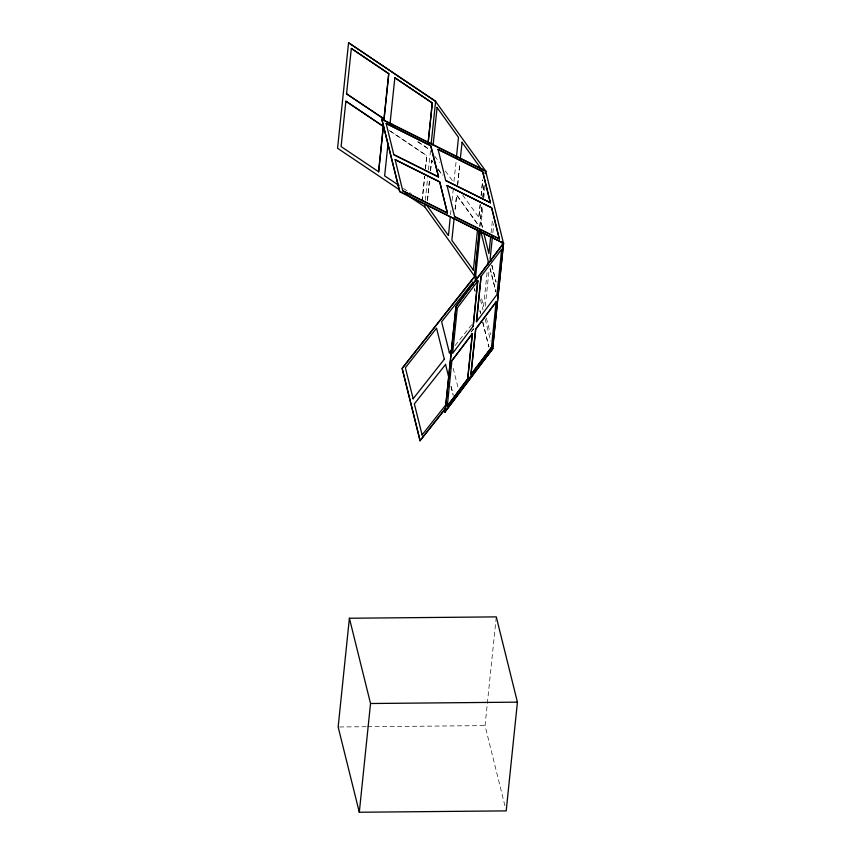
<?xml version="1.0" encoding="UTF-8"?>
<svg xmlns="http://www.w3.org/2000/svg" width="855" height="855" viewBox="0 0 855 855"><rect width="100%" height="100%" fill="white"/><g stroke="black" fill="none" stroke-linecap="round" stroke-linejoin="round"><path stroke-width="0.64" stroke-dasharray="4.28 3.21" d="M422.06 201.064L424.614 176.451M425.416 168.67L426.848 155.674L425.501 168.627M422.156 201.021L424.7 176.408M425.32 200.262L427.607 177.819M428.451 169.931L430.589 150.117M427.393 200.369L429.67 178.342M430.482 170.562L431.551 160.195L433.196 162.311M427.511 200.348L429.659 179.614M430.599 170.54L431.668 160.174M450.5 214.733L451.034 209.55M452.092 200.455L453.161 190.088M453.941 181.431L456.207 160.676M455.074 209.24L456.666 194.961L478.159 224.876L456.549 194.983M457.575 185.011L459.851 162.974M455.191 209.219L456.666 194.961M457.692 184.99L459.969 162.963M480.147 204.559L478.8 217.512L480.264 204.537M481.076 195.485L482.69 179.935M481.194 195.464L482.808 179.913M479.794 226.319L481.964 205.2M482.786 197.313L484.144 184.103M479.922 226.319L482.081 205.179M482.915 197.313L484.122 185.407M482.487 227.697L481.205 222.514L483.064 205.67M483.748 197.9L484.945 187.523M487.072 272.67L483.588 306.357L480.895 295.99M491.059 232.891L492.662 218.634M485.255 306.24L489.135 269.956M492.854 232.774L493.784 223.7M504.91 805.72L485.042 725.617L496.146 618.208M455.084 345.57L471.597 324.815M471.116 331.911L473.574 328.79M471.212 331.964L473.681 328.844M481.205 222.514L482.615 227.697M339.488 726.974L366.197 726.718M367.532 726.707L485.042 725.617M390.511 131.221L426.848 155.674M389.314 130.526L426.752 155.717M403.442 188.431L411.148 193.615M434.618 156.016L439.342 162.407M445.359 170.979L453.161 181.645M462.683 195.079L478.918 217.491M437.803 168.724L442.409 175.136M431.551 160.195L433.079 162.332M438.455 169.814L442.291 175.157M491.903 265.168L496.082 282.011M491.775 265.168L495.953 282.011M490.182 268.662L495.964 291.993L490.054 268.662M486.324 317.9L490.631 334.754M480.489 299.72L483.054 310.055M485.191 319.043L490.631 341.006M474.525 288.744L475.166 291.341M479.986 310.782L480.628 313.379M482.851 322.324L488.953 346.948M474.418 288.701L475.059 291.288M479.879 310.728L480.521 313.325M482.744 322.271L488.846 346.895M453.161 368.281L458.088 387.775M451.087 386.439L453.011 394.208M450.98 386.385L453.236 395.459M427.607 148.289L416.503 140.915L427.607 148.289"/><path stroke-width="1.28" d="M399.381 189.757L337.575 148.268L348.562 42.75L435.633 101.328L431.177 143.565M378.626 171.737L341.092 146.579L345.88 101.189L383.318 126.38L378.626 171.737L383.318 126.38L345.88 101.189M346.542 93.847L351.33 48.446L388.758 73.637L384.077 118.995L346.542 93.847L384.077 118.995M383.981 119.037L388.758 73.637M399.039 185.46L384.632 175.874L388.063 143.437M394.486 126.102L390.072 123.141L394.86 77.741L432.299 102.931L428.141 143.106M349.396 618.251L338.153 726.985L359.303 812.25L506.192 810.882L517.425 702.147L496.285 616.883L349.396 618.251L370.536 703.515L359.303 812.25M428.045 143.148L432.299 102.931M404.8 193.508L424.732 206.803L424.999 204.174M433.111 145.04L437.119 107.441M448.48 235.446L450.232 217.32M456.485 156.807L458.494 137.377L437.001 107.463M473.467 270.233L451.857 240.341L454.133 218.303M460.257 159.094L462.106 142.229M445.017 411.95L455.918 306.475L503.467 243.248L492.683 348.755L445.017 411.95L492.683 348.755L482.765 361.344M445.134 411.992L456.036 306.518L503.584 243.28L399.766 191.552L381.822 119.219L399.691 191.648L503.584 243.28L492.555 348.755L482.669 361.291M447.293 406.114L451.868 360.725L472.43 333.568L467.749 378.925L447.293 406.114L467.621 378.893L472.313 333.536M477.881 280.835L457.318 307.992L452.626 353.35L473.189 326.193L477.763 280.803L473.189 326.193M473.349 270.255L477.507 230.081M479.377 230.252L474.621 276.411L475.893 281.584M485.245 173.576L485.619 170.904L485.373 173.576M479.495 230.23L474.739 276.411L402.096 368.345L420.029 440.688L445.679 408.348M480.307 231.192L475.754 275.257L476.716 279.147M470.955 374.469L475.637 329.111L496.082 301.922L475.754 329.143L470.955 374.469L491.518 347.312L496.082 301.922M476.406 321.726L481.087 276.379L501.65 249.222L496.969 294.569L476.524 321.758L481.087 276.379M487.756 264.89L488.152 261.01L480.756 231.192M490.652 236.782L488.91 253.625L483.77 232.881M492.448 236.653L490.172 258.691L490.813 261.277M494.575 323.094L494.842 320.497M472.43 333.568L451.868 360.725M471.073 374.501L491.518 347.312M386.161 123.473L430.728 145.799L438.519 176.814L430.802 145.713L386.161 123.473L393.802 154.669L438.444 176.91L393.802 154.669M395.128 159.639L439.694 181.965L447.411 213.077L439.769 181.88L395.128 159.639L402.769 190.836L447.411 213.077M402.769 190.836L447.486 212.981M437.995 149.422L482.712 171.566L490.353 202.763L445.712 180.523L438.07 149.326L482.637 171.663L490.353 202.763M445.712 180.523L490.428 202.678M446.962 185.588L491.678 207.744L499.32 238.94L454.678 216.7L447.037 185.503L491.604 207.829L499.32 238.94M381.757 119.315L485.64 170.936L381.822 119.219M454.678 216.7L499.395 238.844M420.136 440.742L402.192 368.398L474.717 276.379L424.732 206.803M413.179 398.868L405.366 367.714L436.552 328.181L444.365 359.335M449.441 352.901L441.629 321.747L472.911 282.268M413.072 398.815L444.258 359.292M449.335 352.848L451.803 349.727M422.146 435.035L414.333 403.881L445.626 364.401M422.049 434.992L445.85 404.821M420.029 440.688L445.583 408.305M468.658 379.054L471.949 374.875M479.366 365.47L481.023 363.375L479.473 365.523M468.764 379.096L474.525 371.786M348.562 42.75L435.537 101.371L485.619 170.904M351.33 48.446L388.672 73.68M394.86 77.741L432.202 102.974M390.072 123.141L394.572 126.059M426.976 205.531L448.362 235.467M485.64 170.936L503.51 243.365M492.683 348.755L491.914 346.168M370.536 703.515L517.425 702.147M461.999 142.24L481.953 170.027M501.928 241.847L502.569 244.434M472.804 282.214L473.456 284.811M445.519 364.348L449.057 378.605"/></g></svg>
